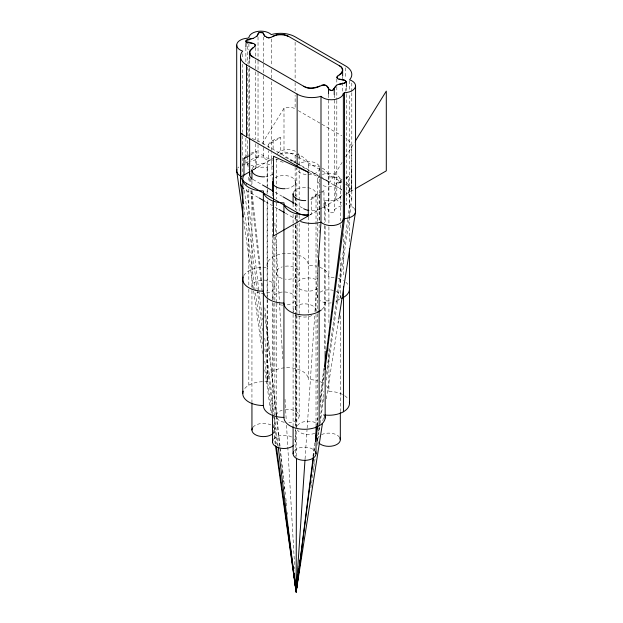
<?xml version="1.0" encoding="UTF-8"?>
<svg xmlns="http://www.w3.org/2000/svg" width="623" height="623" viewBox="0 0 623 623"><rect width="100%" height="100%" fill="white"/><g stroke="black" fill="none" stroke-linecap="round" stroke-linejoin="round"><path stroke-width="0.47" stroke-dasharray="3.12 2.34" d="M267.111 299.461L267.111 378.909M267.111 298.495L267.119 200.52M267.119 193.769L267.119 188.948M267.119 187.982L267.127 165.788M345.757 184.517A20.621 11.907 0 0 1 351.504 190.934L351.504 169.09M296.501 456.254L296.579 429.13M296.579 427.199L296.891 313.875M296.891 312.91L297.132 223.797M297.14 222.832L297.148 214.873M305.068 458.987L307.007 430.104M307.139 428.18L314.779 314.568M314.973 311.679L317.753 270.281M312.956 456.277L314.623 442.813M316.772 425.509L317.722 417.815M320.113 398.588L323.929 367.819M313.252 456.76L314.67 445.585M317.208 425.587L317.761 421.07M320.105 402.731L323.999 371.986M313.665 456.527L314.631 449.058M320.074 407.06L323.944 377.203M313.096 469.298L313.353 467.445M313.867 463.73L314.124 461.869M316.951 441.442L318.883 427.518M320.043 419.162L323.898 391.314M326.335 373.668L347.673 219.553M347.805 218.626L349.604 205.629L349.604 93.793M310.916 487.902L311.461 484.048M311.601 483.09L315.02 459.026M316.936 445.554L319.537 427.261M320.09 423.414L323.921 396.462M326.25 380.1L351.574 202.039M322.846 420.938L323.898 414.217M326.296 398.852L338.001 323.96M252.004 138.399L262.376 143.165L283.995 108.27L288.387 107.382L291.899 107.592A15.567 12.694 -54.7 0 1 295.123 108.807L295.123 95.303M308.735 172.431L329.886 182.142L342.082 162.455M345.64 156.716L354.285 142.776M250.641 154.901L256.474 151.529L256.474 167.852A20.621 11.907 0 0 1 267.493 167.392A20.621 11.907 0 0 1 268.279 161.03L268.279 150.836M268.279 147.776L268.279 144.715L280.778 137.496L280.778 153.819A20.621 11.907 0 0 1 308.33 165.002A20.621 11.907 0 0 1 319.981 167.104M242.16 165.111A12.032 6.946 0 0 1 247.759 164.005L248.896 163.351M253.14 169.775L272.446 158.624M279.836 154.356L283.995 151.957A20.621 11.907 0 0 1 295.123 155.275L297.49 156.646M253.187 169.993L254.612 169.168A2.866 1.651 0 0 0 254.612 166.832L253.265 166.053A5.732 3.31 0 0 0 250.68 165.196M272.43 158.881L270.81 159.815A2.866 1.651 0 0 1 266.761 159.815L265.414 159.036A5.732 3.31 0 0 1 263.747 156.513A2.866 1.651 0 0 0 260.889 154.769A2.866 1.651 0 0 0 258.031 156.513A5.732 3.31 0 0 1 256.357 159.036L253.265 160.827A5.732 3.31 0 0 1 250.68 161.684M310.075 214.304A20.621 11.907 0 0 0 311.484 214.047L311.484 197.725L319.817 192.92M320.65 192.437L323.983 190.513L323.983 206.828A20.621 11.907 0 0 0 324.77 200.466A20.621 11.907 0 0 0 335.789 200.014L335.789 183.692L341.622 180.327M345.788 177.921L348.296 176.48L348.296 192.795A20.621 11.907 0 0 0 345.999 182.165M320.035 208.58L319.833 208.697A11.455 6.612 0 0 1 309.382 210.496M309.686 215.083L341.677 196.611M345.687 194.298L354.3 189.322M247.759 140.409L247.759 164.005L248.445 163.981M298.285 110.637L341.801 135.759M298.285 157.105L320.44 169.9M322.021 170.811L341.801 182.228M262.376 143.165L295.715 162.408M296.548 162.891L319.887 176.364M320.72 176.846L329.886 182.142M297.342 163.904L288.636 158.881A11.455 6.612 0 0 0 283.629 157.191M298.129 164.363L341.801 189.571M252.985 179.463L261.691 184.486M275.14 192.25L282.266 196.362M294.92 203.674L302.833 208.238M258.374 197.538L246.506 190.693A20.621 11.907 0 0 1 244.582 189.408M265.499 201.65L274.198 206.68M274.992 207.132L278.154 208.962M285.279 213.074L297.148 219.927A20.621 11.907 0 0 0 298.207 220.495M243.757 220.9L253.53 290.092M253.662 291.05L262.485 353.521M264.791 369.852L270.896 413.104M273.341 430.4L275.234 443.856M243.733 206.462L262.423 343.896M264.775 361.192L271.83 413.096M273.396 424.629L276.269 445.772M244.395 190.365L257.143 289.298M257.268 290.256L262.462 330.603M264.814 348.849L273.232 414.163M273.357 415.12L277.321 445.858M258.794 290.014L246.506 187.476M258.911 290.98L262.493 319.911M264.759 338.234L274.182 414.412M274.424 416.343L278.123 446.239M247.759 164.005L248.413 169.729M249.379 178.326L249.924 183.1M250.789 190.739L262.447 293.885M264.822 314.895L276.16 415.175M276.269 416.125L279.719 446.691M279.828 447.641L280.911 457.196M281.02 458.146L282.312 469.61M282.421 470.56L283.068 476.291M283.504 480.115L283.714 482.023M284.259 486.797L284.47 488.705M250.586 178.653L251.178 184.992M251.809 190.724L262.47 287.18M264.814 307.778L276.612 415.159M276.729 415.86L285.365 494.436M285.801 498.112L286.222 501.943M286.323 502.901L286.744 506.849M287.382 512.464L287.592 514.372M272.438 180.623L271.278 152.542M274.883 223.003L275.436 232.628M275.654 236.483L279.377 301.01M279.431 301.968L282.702 358.793M285.038 399.242L286.198 419.466M286.533 425.244L294.804 568.737M295.131 167.416L295.201 196.159M295.201 197.117L295.232 209.569M295.247 216.274L295.255 221.064M295.263 224.895L295.473 312.084M295.473 313.042L295.746 427.059M295.746 428.017L295.816 456.76M349.464 189.415L349.48 243.57M325.144 202.07L325.144 222.318M325.144 226.172L325.151 350.235M351.8 83.007L351.8 91.713M351.8 92.687L351.8 200.108M351.504 190.934L351.504 147.254L350.243 143.095L348.389 140.206A15.567 12.694 -54.7 0 0 345.757 138.041M349.604 80.686L349.604 90.296M346.396 87.508L346.396 93.341M346.396 94.314L346.396 204.134M345.757 67.845L345.757 78.646M345.757 88.544L345.757 91.246M343.452 233.539L343.452 276.994M342.634 77.135L342.634 91.721M340.322 179.961L340.322 220.721M340.322 224.607L340.322 229.459M340.322 257.603L340.322 298.362M340.322 315.791L340.322 411.647M336.817 79.059L336.817 85.865M336.817 86.838L336.817 99.47M336.817 100.443L336.817 199.578M334.24 94.618L334.24 211.244M322.208 168.124A20.621 11.907 0 0 1 328.913 176.885L328.913 226.11M328.913 227.006L328.913 322.652M328.913 347.836L328.913 391.439A20.621 11.907 0 0 1 342.782 394.561M328.516 94.618L328.516 211.244M324.77 200.466L324.77 222.839M324.77 225.526L324.77 350.103M319.747 168.085L319.747 221.461M319.14 194.929L319.14 221.165M319.14 224.568L319.14 234.793M317.411 179.961L317.411 221.695M317.411 222.668L317.411 257.603M317.411 267.314L317.411 312.886M317.411 313.852L317.411 425.205M317.411 437.79L317.411 439.729M316.017 193.994L316.017 313.361M316.017 314.335L316.017 425.68M308.33 165.002L308.33 171.27M308.33 216.913L308.33 315.612M308.33 316.585L308.33 379.555A20.621 11.907 0 0 1 317.419 380.785M299.165 156.202L299.165 165.905M299.165 169.791L299.165 211.516M299.165 215.402L299.165 219.28M299.165 223.166L299.165 315.269M299.165 316.235L299.165 415.962M296.828 197.195L296.828 168.085A11.455 6.612 0 0 0 312.263 174.284A11.455 6.612 0 0 0 316.982 163.771A11.455 6.612 0 0 0 298.269 164.869M296.828 198.169L296.828 210.784M296.828 214.67L296.828 314.56M296.828 315.526L296.828 427.845A11.455 6.612 0 0 1 304.888 421.53A11.455 6.612 0 0 1 317.73 424.099M295.434 182.118L295.434 196.673M295.434 197.647L295.434 209.289M295.434 215.114L295.434 220.939M295.434 224.817L295.434 314.07M295.434 315.036L295.434 426.389M295.434 430.259L295.434 441.878M295.123 42.208L295.123 79.105M295.123 82.711L295.123 90.81M295.123 155.275L295.123 162.619A20.621 11.907 0 0 0 290.287 160.547M293.098 203.705L293.098 208.557M293.098 214.374L293.098 223.112M293.098 224.085L293.098 313.361M293.098 314.335L293.098 425.68M283.995 108.27L283.995 151.957M276.246 159.114L276.246 185.319M276.246 186.285L276.246 198.901M276.246 202.786L276.246 232.87M276.246 233.843L276.246 302.677M276.246 303.65L276.246 415.962M274.86 237.199L274.86 302.186M274.86 303.16L274.86 416.444M274.86 417.41L274.86 430.002M273.123 140.3L273.123 150.338M273.123 236.39L273.123 299.468M273.123 303.346L273.123 371.16M272.524 192.787L272.524 196.673M272.524 201.525L272.524 298.581M272.524 302.451L272.524 413.804M271.278 38.961L271.278 66.046M271.278 69.535L271.278 80.024M271.278 81.769L271.278 151.669M267.493 167.392L267.493 186.184M267.493 188.87L267.493 194.244M267.493 200.505L267.493 298.627M267.493 299.593L267.493 381.946A20.621 11.907 0 0 0 243.749 390.006M263.747 36.975L263.747 63.554M263.747 64.185L263.747 75.219M263.747 75.85L263.747 147.137M263.747 147.589L263.747 156.856M258.031 36.975L258.031 60.641M258.031 61.085L258.031 72.299M258.031 72.751L258.031 143.882M258.031 144.668L258.031 156.856M255.446 47.488L255.446 59.154M255.446 60.12L255.446 70.812M255.446 71.785L255.446 139.817M255.446 143.703L255.446 168M251.941 180.911L251.941 184.79M251.941 190.615L251.941 289.602M251.941 290.567L251.941 401.921M249.636 60.104L249.636 66.902M249.636 67.876L249.636 136.881M248.896 40.152L248.896 42.777M248.896 43.649L248.896 49.77M248.896 61.124L248.896 64.621M248.896 68.989L248.896 136.266M248.818 177.15L248.818 182.266M248.818 189.081L248.818 285.404M248.818 289.282L248.818 385.193M247.759 40.806L247.759 63.53M247.759 67.019L247.759 136.04M245.867 47.784L245.867 62.362M245.867 138.174L245.867 163.444A2.866 1.651 0 0 0 248.577 165.095M242.659 53.734L242.659 58.975M242.659 64.216L242.659 132.364M242.659 135.861L242.659 174.3M336.21 291.346A11.455 6.612 0 0 1 335.361 301.875M331.21 302.903A11.455 6.612 0 0 1 320.066 300.668M317.652 297.778A11.455 6.612 0 0 1 317.652 295.068M320.066 292.187A11.455 6.612 0 0 1 333.414 290.357M317.73 288.293A11.455 6.612 0 0 1 300.691 289.5A11.455 6.612 0 0 1 300.691 279.587A11.455 6.612 0 0 1 317.73 280.794M285.357 266.185A11.455 6.612 0 0 1 299.165 272.664A11.455 6.612 0 0 1 285.357 279.135M282.149 278.45A11.455 6.612 0 0 1 276.246 272.664A11.455 6.612 0 0 1 282.149 266.878M252.183 288.052A11.455 6.612 0 0 1 264.121 280.093A11.455 6.612 0 0 1 274.229 288.854A11.455 6.612 0 0 1 256.91 292.148M272.765 299.936A11.455 6.612 0 0 1 281.635 292.101A11.455 6.612 0 0 1 295.193 297.226A11.455 6.612 0 0 1 286.331 305.052M282.795 305.161A11.455 6.612 0 0 1 276.635 303.658M293.347 311.812A11.455 6.612 0 0 1 304.561 303.845A11.455 6.612 0 0 1 315.775 311.812M311.897 315.542A11.455 6.612 0 0 1 297.218 315.542M293.347 192.639A11.455 6.612 0 0 1 311.804 188.87A11.455 6.612 0 0 1 309.109 200.069M275.179 177.874A11.455 6.612 0 0 1 293.799 178.708A11.455 6.612 0 0 1 286.331 188.59M272.843 173.981A11.455 6.612 0 0 1 265.748 176.706M252.183 168.88A11.455 6.612 0 0 1 261.146 163.748A11.455 6.612 0 0 1 272.843 166.481M298.222 153.57A11.455 6.612 0 0 1 298.222 158.826M295.808 160.874A11.455 6.612 0 0 1 293.269 161.988M283.154 162.268A11.455 6.612 0 0 1 277.687 159.41M277.188 153.57A11.455 6.612 0 0 1 295.808 151.521M322.371 174.51A11.455 6.612 0 0 1 337.448 175.577A11.455 6.612 0 0 1 337.448 184.346A11.455 6.612 0 0 1 322.371 185.413M320.066 184.206A11.455 6.612 0 0 1 320.066 175.725M341.692 195.42A11.455 6.612 0 0 1 339.278 197.468L337.658 198.41A2.866 1.651 0 0 0 337.658 200.746L338.998 201.525A5.732 3.31 0 0 0 341.591 202.382M339.278 188.115A11.455 6.612 0 0 1 341.692 190.163M345.89 203.199A2.866 1.651 0 0 1 345.89 205.076M341.591 205.894A5.732 3.31 0 0 0 338.998 206.75L335.906 208.541A5.732 3.31 0 0 0 334.24 211.065A2.866 1.651 0 0 1 331.374 212.809A2.866 1.651 0 0 1 328.516 211.065A5.732 3.31 0 0 0 326.849 208.541L325.502 207.763A2.866 1.651 0 0 0 322.34 207.412M245.867 163.444A2.866 1.651 0 0 1 248.577 161.793M245.742 156.591A20.621 11.907 0 0 1 248.445 154.551M250.867 153.297A20.621 11.907 0 0 1 256.474 151.529M323.983 190.513A20.621 11.907 0 0 1 322.504 192.375M320.238 194.244A20.621 11.907 0 0 1 311.484 197.725M268.279 144.715A20.621 11.907 0 0 1 280.778 137.496M243.749 275.685A20.621 11.907 0 0 1 267.493 267.625A20.621 11.907 0 0 1 285.63 253.413A20.621 11.907 0 0 1 308.33 265.234A20.621 11.907 0 0 1 316.5 266.223M322.075 309.351A20.621 11.907 0 0 0 324.77 300.699A20.621 11.907 0 0 0 331.35 300.847M339.761 299.133A20.621 11.907 0 0 1 335.19 300.356M334.146 277.515A20.621 11.907 0 0 0 328.913 277.118A20.621 11.907 0 0 0 319.981 267.337M338.001 278.349A20.621 11.907 0 0 1 343.452 280.607M345.858 282.281A20.621 11.907 0 0 1 347.79 284.298M328.913 176.885A20.621 11.907 0 0 1 342.082 179.65M348.296 176.48A20.621 11.907 0 0 1 345.905 179.19M341.84 181.737A20.621 11.907 0 0 1 335.789 183.692M237.69 168.163A12.032 6.946 0 0 1 238.819 166.987M250.812 160.111A12.032 6.946 0 0 1 271.278 160.399A20.621 11.907 0 0 1 272.734 160.018M275.857 159.449A20.621 11.907 0 0 1 277.484 159.262M354.573 208.861A12.032 6.946 0 0 0 349.604 205.629A20.621 11.907 0 0 0 345.757 191.861M267.493 381.946A20.621 11.907 0 0 1 285.63 367.734A20.621 11.907 0 0 1 308.33 379.555M344.698 395.714A20.621 11.907 0 0 1 347.79 398.611M319.981 381.658A20.621 11.907 0 0 1 324.116 383.83M326.312 385.676A20.621 11.907 0 0 1 328.913 391.439M273.419 426.786A11.455 6.612 0 0 1 273.419 433.211M252.883 427.37A11.455 6.612 0 0 1 270.74 424.917M294.492 439.254A11.455 6.612 0 0 1 294.492 444.51M273.466 439.254A11.455 6.612 0 0 1 292.078 437.206M294.539 450.554A11.455 6.612 0 0 1 304.561 447.143A11.455 6.612 0 0 1 314.576 450.554M318.353 442.353A11.455 6.612 0 0 1 319.428 435.983M321.523 434.652A11.455 6.612 0 0 1 339.379 437.105M319.747 427.845A11.455 6.612 0 0 1 318.306 431.054M314.779 433.297A11.455 6.612 0 0 1 297.366 429.854M285.357 409.49A11.455 6.612 0 0 1 299.024 414.941A11.455 6.612 0 0 1 288.893 422.542M284.228 422.269A11.455 6.612 0 0 1 276.791 417.971M276.308 415.284A11.455 6.612 0 0 1 282.149 410.183"/><path stroke-width="0.93" d="M240.47 56.623L240.47 182.438L243.344 203.581M242.799 181.355L242.775 393.611M355.562 85.81L355.562 211.625L338.756 319.163M322.395 423.819L296.135 591.85L296.493 458.193M253.265 38.369C248.624 38.26 241.428 42.278 250.08 42.668C265.414 45.37 240.587 50.354 252.985 57.005L303.627 86.239C310.597 91.09 317.831 85.834 324.614 84.954C326.865 85.491 328.601 87.158 328.78 89.393C334.387 93.582 334.146 84.564 338.998 84.292C341.1 83.607 349.729 82.991 344.457 80.11C324.645 78.194 351.769 73.055 339.278 65.656L288.636 36.422L284.01 34.795L277.064 34.795L270.18 37.637L268.202 37.808L264.51 35.9L263.007 32.855L259.495 32.521L258.226 33.354L257.104 36.048L253.265 38.369L246.233 40.184L245.867 46.811M275.506 445.772L296.135 591.85L304.997 459.953M318.01 266.434L320.993 222.146L320.993 96.331A20.621 11.907 0 0 1 297.148 94.112L246.506 64.878A20.621 11.907 0 0 1 242.659 51.109A12.032 6.946 0 0 1 237.005 43.571A12.032 6.946 0 0 1 247.759 38.19L248.896 37.536A12.032 6.946 0 0 1 258.218 31.321A12.032 6.946 0 0 1 271.278 34.592A20.621 11.907 0 0 1 295.123 36.812L345.757 66.046A20.621 11.907 0 0 1 349.604 79.814A12.032 6.946 0 0 1 355.258 87.352A12.032 6.946 0 0 1 344.503 92.734L343.366 93.388A12.032 6.946 0 0 1 334.053 99.594A12.032 6.946 0 0 1 320.993 96.331M276.402 446.73L296.135 591.85L297.685 579.351M299.235 566.852L299.476 564.929M299.834 562.039L300.068 560.124M289.446 539.985L296.135 591.85L313.151 457.469M315.503 439.067L317.154 426.023M324.708 366.394L343.405 218.564L344.503 218.548A12.032 6.946 0 0 0 354.993 209.515M278.24 447.197L296.135 591.85L313.548 457.461M315.604 441.598L317.66 425.727M324.91 369.735L344.503 218.548L344.503 92.734M294.079 573.705L296.135 591.85L300.115 563.067M300.372 561.214L300.761 558.426M301.657 551.931L301.914 550.07M338.157 323.002L338.453 321.079M334.24 94.618L334.294 87.921L335.906 86.083M249.636 59.13L249.878 50.969L252.985 47.652M339.278 65.656C343.514 67.346 343.514 73.319 339.278 75.017M338.998 79.066C348.296 80.079 348.296 83.28 338.998 84.292M355.297 141.133L386.299 91.106L386.299 170.85L355.149 188.839M254.612 46.709L255.446 45.541L254.612 44.373M337.658 75.951L336.817 77.12L337.658 78.288M256.357 36.578C258.6 35.581 257.455 31.68 260.889 32.31C264.308 31.687 263.179 35.581 265.414 36.578M308.626 214.499A20.621 11.907 0 0 1 283.932 202.857A20.621 11.907 0 0 1 263.358 190.973A20.621 11.907 0 0 1 243.975 175.063L243.975 158.748L249.807 155.384M240.758 176.924L240.758 133.236L243.873 135.323A15.567 0.685 28.2 0 0 246.506 136.873L297.148 166.107A15.567 0.685 28.2 0 0 300.364 167.93L308.268 172.213L308.268 215.901A20.621 11.907 0 0 1 297.148 212.583L246.506 183.341A20.621 11.907 0 0 1 240.758 176.924L249.901 171.644M308.837 215.574L273.481 235.985L273.481 156.241L308.735 172.431M344.503 218.548L343.366 219.203A12.032 6.946 0 0 1 334.053 225.409A12.032 6.946 0 0 1 320.993 222.146A20.621 11.907 0 0 1 300.629 221.539M272.43 36.422C277.399 33.837 283.675 33.837 288.636 36.422M270.81 37.357L268.786 37.839L266.761 37.357M321.452 85.304L323.477 84.821L325.502 85.304M319.833 86.239C314.872 88.824 308.587 88.824 303.627 86.239M343.405 218.564L343.366 219.203L343.366 93.388M240.758 133.236L242.487 134.031M253.265 43.594L247.144 42.356L245.867 40.986M262.485 184.945L273.559 191.339M283.052 196.821L294.134 203.215M259.168 197.997L264.705 201.198M278.948 209.421L284.485 212.614M326.849 86.083C328.002 88.731 332.378 93.497 334.232 88.264M252.985 57.005L250.578 54.956L249.636 52.324M243.219 217.053L236.701 170.928L236.701 45.113M287.717 526.536L288.091 529.418M288.332 531.341L289.321 539.02M293.542 568.931L293.76 570.839M294.126 573.674L294.336 575.613M294.554 577.505L296.135 591.85L296.12 586.103M295.691 584.148L296.135 591.85M349.48 248.406L349.487 403.346M346.396 81.683L346.396 86.542M343.452 286.37L343.452 411.764M342.634 70.337L342.634 76.17M340.322 412.621L340.322 439.729M328.516 88.264L328.516 94.096M325.151 351.208L325.151 418.056M319.14 260.352L319.14 425.797M316.017 426.654L316.017 453.762M297.148 94.112L297.148 166.107M297.148 212.583L297.148 213.502M293.098 193.994L293.098 203.705M293.098 426.654L293.098 453.762M283.932 205.535L283.932 417.402A20.621 11.907 0 0 0 306.641 429.224A20.621 11.907 0 0 0 324.77 415.011A20.621 11.907 0 0 0 349.378 402.115M272.524 182.118L272.524 191.822M272.524 414.77L272.524 441.878M263.358 193.66L263.358 405.518A20.621 11.907 0 0 0 283.932 417.402M251.941 170.235L251.941 179.938M251.941 402.886L251.941 430.002M249.636 137.854L249.636 174.783M246.506 64.878L246.506 136.873M246.506 183.341L246.506 184.26M305.745 200.575A11.455 6.612 0 0 1 293.16 193.317M285.163 188.691A11.455 6.612 0 0 1 272.586 181.433M264.58 176.815A11.455 6.612 0 0 1 252.004 169.549M308.634 210.387A11.455 6.612 0 0 1 303.627 208.697M251.653 178.536A11.455 6.612 0 0 1 249.878 173.428M321.398 309.935A20.621 11.907 0 0 1 298.331 314.413A20.621 11.907 0 0 1 283.932 303.082A20.621 11.907 0 0 1 263.358 291.206A20.621 11.907 0 0 1 243.211 276.853M349.378 287.795A20.621 11.907 0 0 1 341.723 298.331M243.975 158.748A20.621 11.907 0 0 1 244.901 157.479M240.774 176.13A12.032 6.946 0 0 1 236.958 169.503M243.71 188.676A20.621 11.907 0 0 1 240.696 180.506M263.358 405.518A20.621 11.907 0 0 1 243.211 391.174M272.843 433.748A11.455 6.612 0 0 1 258.358 435.936A11.455 6.612 0 0 1 252.479 427.993M293.417 445.632A11.455 6.612 0 0 1 278.94 447.82A11.455 6.612 0 0 1 273.061 439.877M315.479 451.753A11.455 6.612 0 0 1 304.561 460.374A11.455 6.612 0 0 1 293.643 451.753M339.784 437.72A11.455 6.612 0 0 1 333.406 445.803A11.455 6.612 0 0 1 318.844 442.937"/></g></svg>
